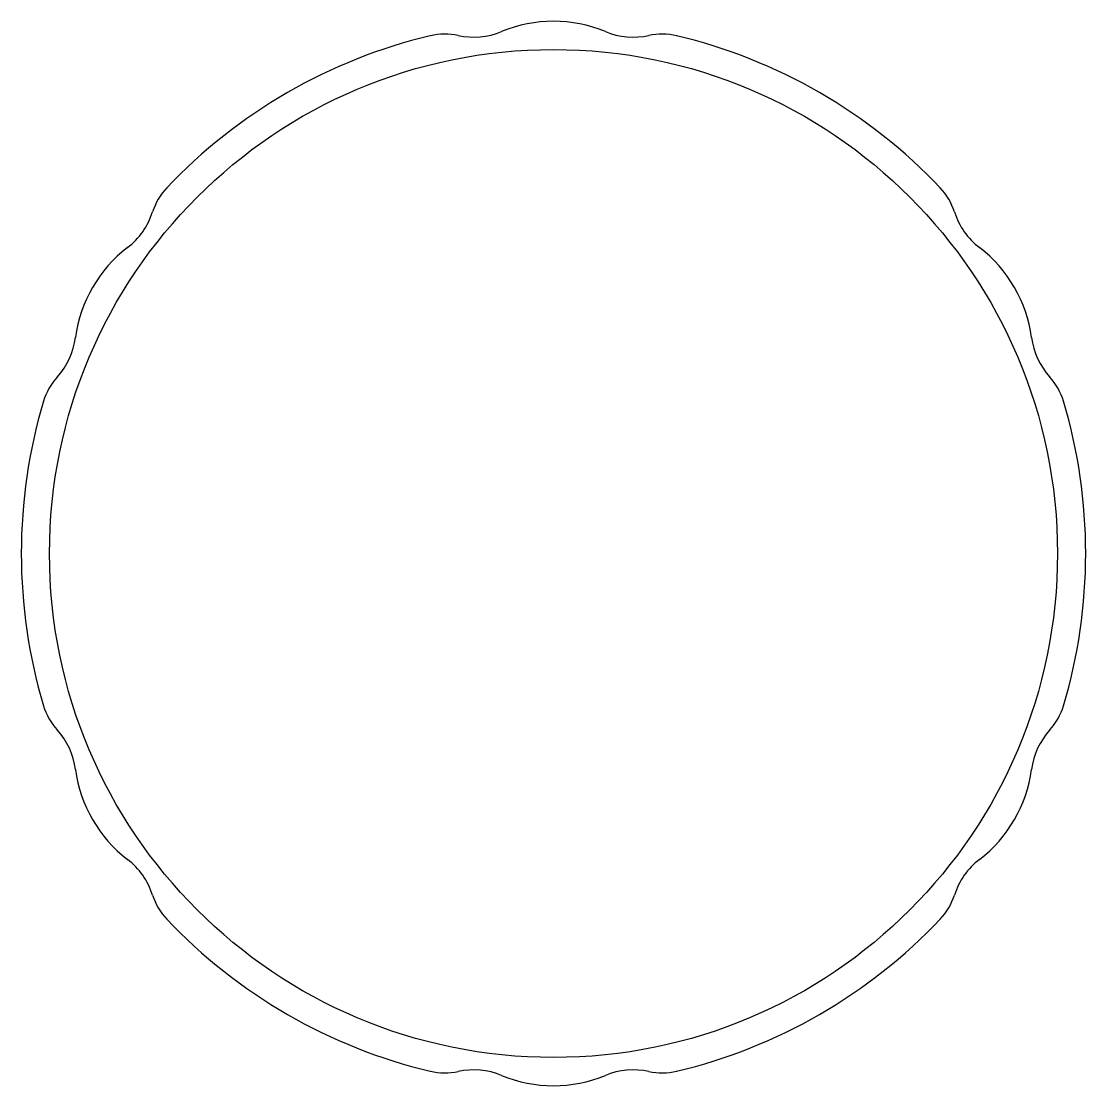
# Model space of a CAD drawing. Extents: x 592.5 to 643.4, y 700.8 to 751.7.
import ezdxf

# ---------------------------------------------------------------- set-up
doc = ezdxf.new("R2010")
doc.units = 0
doc.layers.add('CIZGI', color=7, linetype='CONTINUOUS')

msp = doc.modelspace()

# ---------------------------------------------------------------- linework, layer by layer
at = {"layer": 'CIZGI'}
msp.add_circle((617.996, 726.223), 24.1, dxfattribs=at)
for centre, radius, start, end in [((617.996, 745.173), 6.5, 67.5592, 112.4408), ((617.996, 726.223), 25.45, 103.381, 136.619), ((612.801, 748.064), 3, 77.7584, 103.381), ((614.179, 754.416), 3.5, 257.7584, 292.4408), ((621.814, 754.416), 3.5, 247.5592, 282.2416), ((623.192, 748.064), 3, 76.619, 102.2416), ((617.996, 726.223), 25.45, 43.381, 76.619), ((601.68, 741.643), 3, 136.619, 162.2416), ((634.313, 741.643), 3, 17.7584, 43.381), ((595.489, 743.625), 3.5, 307.5592, 342.2416), ((640.503, 743.625), 3.5, 197.7584, 232.4408), ((601.585, 735.698), 6.5, 127.5592, 172.4408), ((634.408, 735.698), 6.5, 7.5592, 52.4408), ((591.672, 737.014), 3.5, 317.7584, 352.4408), ((644.321, 737.014), 3.5, 187.5592, 222.2416), ((596.484, 732.644), 3, 137.7584, 163.381), ((639.509, 732.644), 3, 16.619, 42.2416), ((617.996, 726.223), 25.45, 163.381, 196.619), ((617.996, 726.223), 25.45, 343.381, 16.619), ((596.484, 719.802), 3, 196.619, 222.2416), ((639.509, 719.802), 3, 317.7584, 343.381), ((591.672, 715.433), 3.5, 7.5592, 42.2416), ((644.321, 715.433), 3.5, 137.7584, 172.4408), ((601.585, 716.748), 6.5, 187.5592, 232.4408), ((634.408, 716.748), 6.5, 307.5592, 352.4408), ((595.489, 708.821), 3.5, 17.7584, 52.4408), ((640.503, 708.821), 3.5, 127.5592, 162.2416), ((601.68, 710.803), 3, 197.7584, 223.381), ((634.313, 710.803), 3, 316.619, 342.2416), ((617.996, 726.223), 25.45, 223.381, 256.619), ((617.996, 726.223), 25.45, 283.381, 316.619), ((612.801, 704.382), 3, 256.619, 282.2416), ((614.179, 698.03), 3.5, 67.5592, 102.2416), ((621.814, 698.03), 3.5, 77.7584, 112.4408), ((623.192, 704.382), 3, 257.7584, 283.381), ((617.996, 707.273), 6.5, 247.5592, 292.4408)]:
    msp.add_arc(centre, radius, start, end, dxfattribs=at)

doc.saveas('drawing.dxf')
